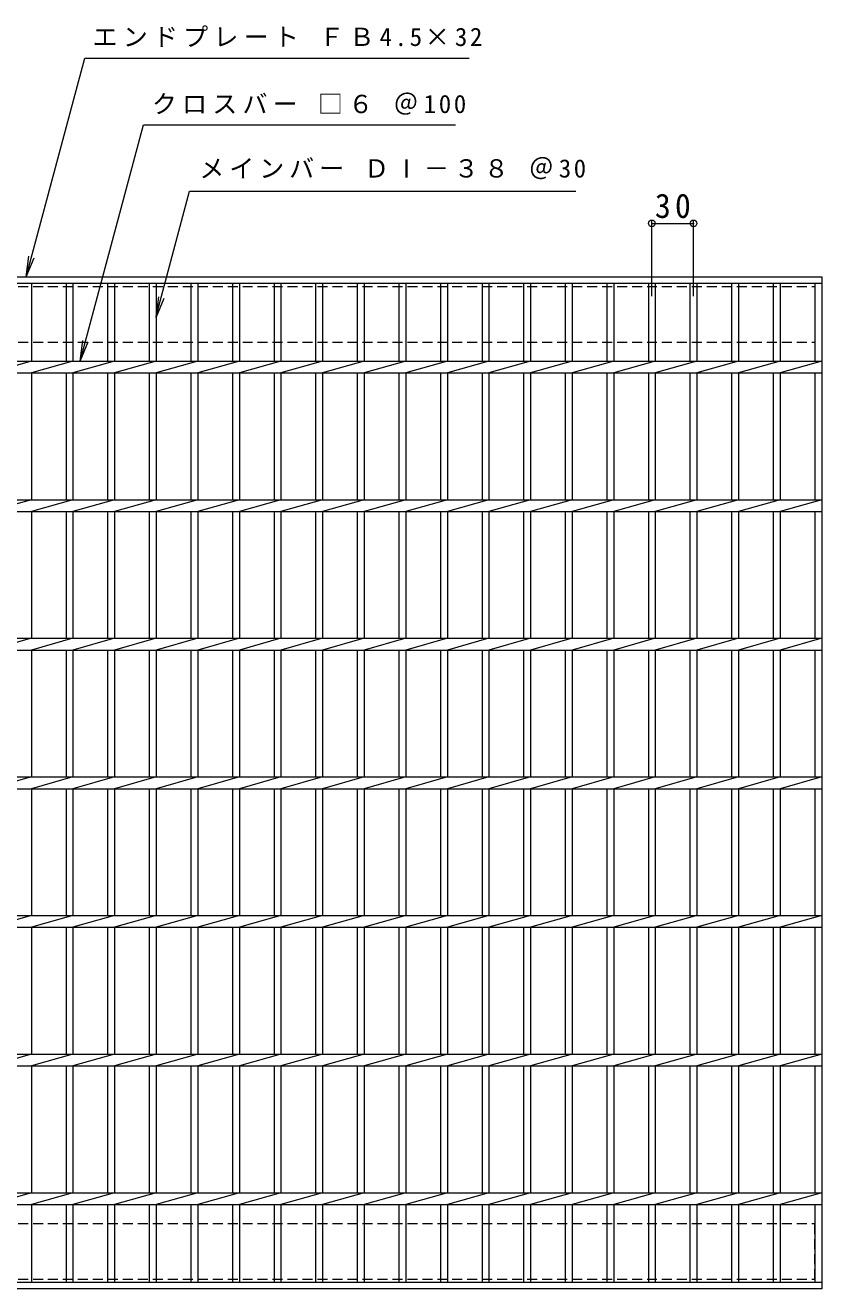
# Model space of a CAD drawing. Units: millimetres, scale not verified. Extents: x -894 to 983, y -824 to 789.
# Drawn here: x -471 to 104, y -122 to 789 of the extents above; entities that cross this region are included whole.
import ezdxf

# ---------------------------------------------------------------- set-up
doc = ezdxf.new("R2010")
doc.units = ezdxf.units.MM
doc.header["$LTSCALE"] = 6
doc.header["$PDMODE"] = 32
doc.header["$PDSIZE"] = 4.8
doc.linetypes.add('DASHED1', pattern=[1.8, 1.2, -0.6])
for name, color, linetype, lineweight in [('A-1_ピット', 2, 'Continuous', 9), ('A-2_蓋', 3, 'Continuous', 9), ('A-4_寸法', 7, 'Continuous', 9)]:
    doc.layers.add(name, color=color, linetype=linetype, lineweight=lineweight)
doc.styles.add('ＭＳ ゴシック', font='')
doc.styles.get('ＭＳ ゴシック').set_extended_font_data('MS Gothic')

msp = doc.modelspace()

# ---------------------------------------------------------------- linework, layer by layer
at = {"layer": 'A-1_ピット', "linetype": 'DASHED1'}
for p, q in [((-886.38, 600.924), (98.62, 600.924)), ((98.62, 600.924), (98.62, 560.924)), ((-886.38, 560.924), (98.62, 560.924)), ((-886.38, -75.076), (98.62, -75.076)), ((98.62, -115.076), (98.62, -75.076)), ((-886.38, -115.076), (98.62, -115.076))]:
    msp.add_line(p, q, dxfattribs=at)
at = {"layer": 'A-2_蓋'}
for p, q in [((-891.38, 607.924), (103.621, 607.924)), ((-891.38, 603.424), (103.621, 603.424)), ((-466.38, 603.424), (-466.38, 547.164)), ((-441.379, 603.424), (-441.379, 547.164)), ((-436.38, 603.424), (-436.38, 547.164)), ((-411.379, 603.424), (-411.379, 547.164)), ((-406.38, 603.424), (-406.38, 547.164)), ((-381.38, 603.424), (-381.38, 547.164)), ((-376.38, 603.424), (-376.38, 547.164)), ((-351.379, 603.424), (-351.379, 547.164)), ((-346.38, 603.424), (-346.38, 547.164)), ((-321.38, 603.424), (-321.38, 547.164)), ((-316.379, 603.424), (-316.379, 547.164)), ((-291.38, 603.424), (-291.38, 547.164)), ((-286.38, 603.424), (-286.38, 547.164)), ((-261.38, 603.424), (-261.38, 547.164)), ((-256.38, 603.424), (-256.38, 547.164)), ((-231.379, 603.424), (-231.379, 547.164)), ((-226.38, 603.424), (-226.38, 547.164)), ((-201.379, 603.424), (-201.379, 547.164)), ((-196.38, 603.424), (-196.38, 547.164)), ((-171.38, 603.424), (-171.38, 547.164)), ((-166.38, 603.424), (-166.38, 547.164)), ((-141.379, 603.424), (-141.379, 547.164)), ((-136.38, 603.424), (-136.38, 547.164)), ((-111.379, 603.424), (-111.379, 547.164)), ((-106.379, 603.424), (-106.379, 547.164)), ((-81.38, 603.424), (-81.38, 547.164)), ((-76.379, 603.424), (-76.379, 547.164)), ((-51.379, 603.424), (-51.379, 547.164)), ((-46.38, 603.424), (-46.38, 547.164)), ((-21.379, 603.424), (-21.379, 547.164)), ((-16.379, 603.424), (-16.379, 547.164)), ((8.621, 603.424), (8.621, 547.164)), ((13.621, 603.424), (13.621, 547.164)), ((38.621, 603.424), (38.621, 547.164)), ((43.62, 603.424), (43.62, 547.164)), ((68.621, 603.424), (68.621, 547.164)), ((73.621, 603.424), (73.621, 547.164)), ((98.621, 603.424), (98.621, 547.164)), ((103.621, 607.924), (103.621, -122.076)), ((-891.38, 547.164), (103.621, 547.164)), ((-466.38, 547.164), (-496.38, 538.684)), ((-436.379, 547.164), (-466.38, 538.684)), ((-406.379, 547.164), (-436.38, 538.684)), ((-376.38, 547.164), (-406.38, 538.684)), ((-346.38, 547.164), (-376.38, 538.684)), ((-316.379, 547.164), (-346.38, 538.684)), ((-286.38, 547.164), (-316.379, 538.684)), ((-256.38, 547.164), (-286.38, 538.684)), ((-226.38, 547.164), (-256.38, 538.684)), ((-196.38, 547.164), (-226.38, 538.684)), ((-166.379, 547.164), (-196.38, 538.684)), ((-136.38, 547.164), (-166.38, 538.684)), ((-106.379, 547.164), (-136.38, 538.684)), ((-76.379, 547.164), (-106.379, 538.684)), ((-46.38, 547.164), (-76.379, 538.684)), ((-16.379, 547.164), (-46.38, 538.684)), ((13.621, 547.164), (-16.379, 538.684)), ((43.621, 547.164), (13.621, 538.684)), ((73.621, 547.164), (43.62, 538.684)), ((103.621, 547.164), (73.621, 538.684)), ((-891.38, 538.684), (103.621, 538.684)), ((-466.38, 538.684), (-466.38, 447.164)), ((-441.379, 538.684), (-441.379, 447.164)), ((-436.38, 538.684), (-436.38, 447.164)), ((-411.379, 538.684), (-411.379, 447.164)), ((-406.38, 538.684), (-406.38, 447.164)), ((-381.38, 538.684), (-381.38, 447.164)), ((-376.38, 538.684), (-376.38, 447.164)), ((-351.379, 538.684), (-351.379, 447.164)), ((-346.38, 538.684), (-346.38, 447.164)), ((-321.38, 538.684), (-321.38, 447.164)), ((-316.379, 538.684), (-316.379, 447.164)), ((-291.38, 538.684), (-291.38, 447.164)), ((-286.38, 538.684), (-286.38, 447.164)), ((-261.38, 538.684), (-261.38, 447.164)), ((-256.38, 538.684), (-256.38, 447.164)), ((-231.379, 538.684), (-231.379, 447.164)), ((-226.38, 538.684), (-226.38, 447.164)), ((-201.379, 538.684), (-201.379, 447.164)), ((-196.38, 538.684), (-196.38, 447.164)), ((-171.38, 538.684), (-171.38, 447.164)), ((-166.38, 538.684), (-166.38, 447.164)), ((-141.379, 538.684), (-141.379, 447.164)), ((-136.38, 538.684), (-136.38, 447.164)), ((-111.379, 538.684), (-111.379, 447.164)), ((-106.379, 538.684), (-106.379, 447.164)), ((-81.38, 538.684), (-81.38, 447.164)), ((-76.379, 538.684), (-76.379, 447.164)), ((-51.379, 538.684), (-51.379, 447.164)), ((-46.38, 538.684), (-46.38, 447.164)), ((-21.379, 538.684), (-21.379, 447.164)), ((-16.379, 538.684), (-16.379, 447.164)), ((8.621, 538.684), (8.621, 447.164)), ((13.621, 538.684), (13.621, 447.164)), ((38.621, 538.684), (38.621, 447.164)), ((43.62, 538.684), (43.62, 447.164)), ((68.621, 538.684), (68.621, 447.164)), ((73.621, 538.684), (73.621, 447.164)), ((98.621, 538.684), (98.621, 447.164)), ((-891.38, 447.164), (103.621, 447.164)), ((-466.38, 447.164), (-496.38, 438.684)), ((-436.379, 447.164), (-466.38, 438.684)), ((-406.379, 447.164), (-436.38, 438.684)), ((-376.38, 447.164), (-406.38, 438.684)), ((-346.38, 447.164), (-376.38, 438.684)), ((-316.379, 447.164), (-346.38, 438.684)), ((-286.38, 447.164), (-316.379, 438.684)), ((-256.38, 447.164), (-286.38, 438.684)), ((-226.38, 447.164), (-256.38, 438.684)), ((-196.38, 447.164), (-226.38, 438.684)), ((-166.379, 447.164), (-196.38, 438.684)), ((-136.38, 447.164), (-166.38, 438.684)), ((-106.379, 447.164), (-136.38, 438.684)), ((-76.379, 447.164), (-106.379, 438.684)), ((-46.38, 447.164), (-76.379, 438.684)), ((-16.379, 447.164), (-46.38, 438.684)), ((13.621, 447.164), (-16.379, 438.684)), ((43.621, 447.164), (13.621, 438.684)), ((73.621, 447.164), (43.62, 438.684)), ((103.621, 447.164), (73.621, 438.684)), ((-891.38, 438.684), (103.621, 438.684)), ((-466.38, 438.684), (-466.38, 347.164)), ((-441.379, 438.684), (-441.379, 347.164)), ((-436.38, 438.684), (-436.38, 347.164)), ((-411.379, 438.684), (-411.379, 347.164)), ((-406.38, 438.684), (-406.38, 347.164)), ((-381.38, 438.684), (-381.38, 347.164)), ((-376.38, 438.684), (-376.38, 347.164)), ((-351.379, 438.684), (-351.379, 347.164)), ((-346.38, 438.684), (-346.38, 347.164)), ((-321.38, 438.684), (-321.38, 347.164)), ((-316.379, 438.684), (-316.379, 347.164)), ((-291.38, 438.684), (-291.38, 347.164)), ((-286.38, 438.684), (-286.38, 347.164)), ((-261.38, 438.684), (-261.38, 347.164)), ((-256.38, 438.684), (-256.38, 347.164)), ((-231.379, 438.684), (-231.379, 347.164)), ((-226.38, 438.684), (-226.38, 347.164)), ((-201.379, 438.684), (-201.379, 347.164)), ((-196.38, 438.684), (-196.38, 347.164)), ((-171.38, 438.684), (-171.38, 347.164)), ((-166.38, 438.684), (-166.38, 347.164)), ((-141.379, 438.684), (-141.379, 347.164)), ((-136.38, 438.684), (-136.38, 347.164)), ((-111.379, 438.684), (-111.379, 347.164)), ((-106.379, 438.684), (-106.379, 347.164)), ((-81.38, 438.684), (-81.38, 347.164)), ((-76.379, 438.684), (-76.379, 347.164)), ((-51.379, 438.684), (-51.379, 347.164)), ((-46.38, 438.684), (-46.38, 347.164)), ((-21.379, 438.684), (-21.379, 347.164)), ((-16.379, 438.684), (-16.379, 347.164)), ((8.621, 438.684), (8.621, 347.164)), ((13.621, 438.684), (13.621, 347.164)), ((38.621, 438.684), (38.621, 347.164)), ((43.62, 438.684), (43.62, 347.164)), ((68.621, 438.684), (68.621, 347.164)), ((73.621, 438.684), (73.621, 347.164)), ((98.621, 438.684), (98.621, 347.164)), ((-891.38, 347.164), (103.621, 347.164)), ((-466.38, 347.164), (-496.38, 338.684)), ((-436.379, 347.164), (-466.38, 338.684)), ((-406.379, 347.164), (-436.38, 338.684)), ((-376.38, 347.164), (-406.38, 338.684)), ((-346.38, 347.164), (-376.38, 338.684)), ((-316.379, 347.164), (-346.38, 338.684)), ((-286.38, 347.164), (-316.379, 338.684)), ((-256.38, 347.164), (-286.38, 338.684)), ((-226.38, 347.164), (-256.38, 338.684)), ((-196.38, 347.164), (-226.38, 338.684)), ((-166.379, 347.164), (-196.38, 338.684)), ((-136.38, 347.164), (-166.38, 338.684)), ((-106.379, 347.164), (-136.38, 338.684)), ((-76.379, 347.164), (-106.379, 338.684)), ((-46.38, 347.164), (-76.379, 338.684)), ((-16.379, 347.164), (-46.38, 338.684)), ((13.621, 347.164), (-16.379, 338.684)), ((43.621, 347.164), (13.621, 338.684)), ((73.621, 347.164), (43.62, 338.684)), ((103.621, 347.164), (73.621, 338.684)), ((-891.38, 338.684), (103.621, 338.684)), ((-466.38, 338.684), (-466.38, 247.164)), ((-441.379, 338.684), (-441.379, 247.164)), ((-436.38, 338.684), (-436.38, 247.164)), ((-411.379, 338.684), (-411.379, 247.164)), ((-406.38, 338.684), (-406.38, 247.164)), ((-381.38, 338.684), (-381.38, 247.164)), ((-376.38, 338.684), (-376.38, 247.164)), ((-351.379, 338.684), (-351.379, 247.164)), ((-346.38, 338.684), (-346.38, 247.164)), ((-321.38, 338.684), (-321.38, 247.164)), ((-316.379, 338.684), (-316.379, 247.164)), ((-291.38, 338.684), (-291.38, 247.164)), ((-286.38, 338.684), (-286.38, 247.164)), ((-261.38, 338.684), (-261.38, 247.164)), ((-256.38, 338.684), (-256.38, 247.164)), ((-231.379, 338.684), (-231.379, 247.164)), ((-226.38, 338.684), (-226.38, 247.164)), ((-201.379, 338.684), (-201.379, 247.164)), ((-196.38, 338.684), (-196.38, 247.164)), ((-171.38, 338.684), (-171.38, 247.164)), ((-166.38, 338.684), (-166.38, 247.164)), ((-141.379, 338.684), (-141.379, 247.164)), ((-136.38, 338.684), (-136.38, 247.164)), ((-111.379, 338.684), (-111.379, 247.164)), ((-106.379, 338.684), (-106.379, 247.164)), ((-81.38, 338.684), (-81.38, 247.164)), ((-76.379, 338.684), (-76.379, 247.164)), ((-51.379, 338.684), (-51.379, 247.164)), ((-46.38, 338.684), (-46.38, 247.164)), ((-21.379, 338.684), (-21.379, 247.164)), ((-16.379, 338.684), (-16.379, 247.164)), ((8.621, 338.684), (8.621, 247.164)), ((13.621, 338.684), (13.621, 247.164)), ((38.621, 338.684), (38.621, 247.164)), ((43.62, 338.684), (43.62, 247.164)), ((68.621, 338.684), (68.621, 247.164)), ((73.621, 338.684), (73.621, 247.164)), ((98.621, 338.684), (98.621, 247.164)), ((-891.38, 247.164), (103.621, 247.164)), ((-466.38, 247.164), (-496.38, 238.684)), ((-436.379, 247.164), (-466.38, 238.684)), ((-406.379, 247.164), (-436.38, 238.684)), ((-376.38, 247.164), (-406.38, 238.684)), ((-346.38, 247.164), (-376.38, 238.684)), ((-316.379, 247.164), (-346.38, 238.684)), ((-286.38, 247.164), (-316.379, 238.684)), ((-256.38, 247.164), (-286.38, 238.684)), ((-226.38, 247.164), (-256.38, 238.684)), ((-196.38, 247.164), (-226.38, 238.684)), ((-166.379, 247.164), (-196.38, 238.684)), ((-136.38, 247.164), (-166.38, 238.684)), ((-106.379, 247.164), (-136.38, 238.684)), ((-76.379, 247.164), (-106.379, 238.684)), ((-46.38, 247.164), (-76.379, 238.684)), ((-16.379, 247.164), (-46.38, 238.684)), ((13.621, 247.164), (-16.379, 238.684)), ((43.621, 247.164), (13.621, 238.684)), ((73.621, 247.164), (43.62, 238.684)), ((103.621, 247.164), (73.621, 238.684)), ((-891.38, 238.684), (103.621, 238.684)), ((-466.38, 238.684), (-466.38, 147.164)), ((-441.379, 238.684), (-441.379, 147.164)), ((-436.38, 238.684), (-436.38, 147.164)), ((-411.379, 238.684), (-411.379, 147.164)), ((-406.38, 238.684), (-406.38, 147.164)), ((-381.38, 238.684), (-381.38, 147.164)), ((-376.38, 238.684), (-376.38, 147.164)), ((-351.379, 238.684), (-351.379, 147.164)), ((-346.38, 238.684), (-346.38, 147.164)), ((-321.38, 238.684), (-321.38, 147.164)), ((-316.379, 238.684), (-316.379, 147.164)), ((-291.38, 238.684), (-291.38, 147.164)), ((-286.38, 238.684), (-286.38, 147.164)), ((-261.38, 238.684), (-261.38, 147.164)), ((-256.38, 238.684), (-256.38, 147.164)), ((-231.379, 238.684), (-231.379, 147.164)), ((-226.38, 238.684), (-226.38, 147.164)), ((-201.379, 238.684), (-201.379, 147.164)), ((-196.38, 238.684), (-196.38, 147.164)), ((-171.38, 238.684), (-171.38, 147.164)), ((-166.38, 238.684), (-166.38, 147.164)), ((-141.379, 238.684), (-141.379, 147.164)), ((-136.38, 238.684), (-136.38, 147.164)), ((-111.379, 238.684), (-111.379, 147.164)), ((-106.379, 238.684), (-106.379, 147.164)), ((-81.38, 238.684), (-81.38, 147.164)), ((-76.379, 238.684), (-76.379, 147.164)), ((-51.379, 238.684), (-51.379, 147.164)), ((-46.38, 238.684), (-46.38, 147.164)), ((-21.379, 238.684), (-21.379, 147.164)), ((-16.379, 238.684), (-16.379, 147.164)), ((8.621, 238.684), (8.621, 147.164)), ((13.621, 238.684), (13.621, 147.164)), ((38.621, 238.684), (38.621, 147.164)), ((43.62, 238.684), (43.62, 147.164)), ((68.621, 238.684), (68.621, 147.164)), ((73.621, 238.684), (73.621, 147.164)), ((98.621, 238.684), (98.621, 147.164)), ((-891.38, 147.164), (103.621, 147.164)), ((-466.38, 147.164), (-496.38, 138.684)), ((-436.379, 147.164), (-466.38, 138.684)), ((-406.379, 147.164), (-436.38, 138.684)), ((-376.38, 147.164), (-406.38, 138.684)), ((-346.38, 147.164), (-376.38, 138.684)), ((-316.379, 147.164), (-346.38, 138.684)), ((-286.38, 147.164), (-316.379, 138.684)), ((-256.38, 147.164), (-286.38, 138.684)), ((-226.38, 147.164), (-256.38, 138.684)), ((-196.38, 147.164), (-226.38, 138.684)), ((-166.379, 147.164), (-196.38, 138.684)), ((-136.38, 147.164), (-166.38, 138.684)), ((-106.379, 147.164), (-136.38, 138.684)), ((-76.379, 147.164), (-106.379, 138.684)), ((-46.38, 147.164), (-76.379, 138.684)), ((-16.379, 147.164), (-46.38, 138.684)), ((13.621, 147.164), (-16.379, 138.684)), ((43.621, 147.164), (13.621, 138.684)), ((73.621, 147.164), (43.62, 138.684)), ((103.621, 147.164), (73.621, 138.684)), ((-891.38, 138.684), (103.621, 138.684)), ((-466.38, 138.684), (-466.38, 47.164)), ((-441.379, 138.684), (-441.379, 47.164)), ((-436.38, 138.684), (-436.38, 47.164)), ((-411.379, 138.684), (-411.379, 47.164)), ((-406.38, 138.684), (-406.38, 47.164)), ((-381.38, 138.684), (-381.38, 47.164)), ((-376.38, 138.684), (-376.38, 47.164)), ((-351.379, 138.684), (-351.379, 47.164)), ((-346.38, 138.684), (-346.38, 47.164)), ((-321.38, 138.684), (-321.38, 47.164)), ((-316.379, 138.684), (-316.379, 47.164)), ((-291.38, 138.684), (-291.38, 47.164)), ((-286.38, 138.684), (-286.38, 47.164)), ((-261.38, 138.684), (-261.38, 47.164)), ((-256.38, 138.684), (-256.38, 47.164)), ((-231.379, 138.684), (-231.379, 47.164)), ((-226.38, 138.684), (-226.38, 47.164)), ((-201.379, 138.684), (-201.379, 47.164)), ((-196.38, 138.684), (-196.38, 47.164)), ((-171.38, 138.684), (-171.38, 47.164)), ((-166.38, 138.684), (-166.38, 47.164)), ((-141.379, 138.684), (-141.379, 47.164)), ((-136.38, 138.684), (-136.38, 47.164)), ((-111.379, 138.684), (-111.379, 47.164)), ((-106.379, 138.684), (-106.379, 47.164)), ((-81.38, 138.684), (-81.38, 47.164)), ((-76.379, 138.684), (-76.379, 47.164)), ((-51.379, 138.684), (-51.379, 47.164)), ((-46.38, 138.684), (-46.38, 47.164)), ((-21.379, 138.684), (-21.379, 47.164)), ((-16.379, 138.684), (-16.379, 47.164)), ((8.621, 138.684), (8.621, 47.164)), ((13.621, 138.684), (13.621, 47.164)), ((38.621, 138.684), (38.621, 47.164)), ((43.62, 138.684), (43.62, 47.164)), ((68.621, 138.684), (68.621, 47.164)), ((73.621, 138.684), (73.621, 47.164)), ((98.621, 138.684), (98.621, 47.164)), ((-891.38, 47.164), (103.621, 47.164)), ((-466.38, 47.164), (-496.38, 38.684)), ((-436.379, 47.164), (-466.38, 38.684)), ((-406.379, 47.164), (-436.38, 38.684)), ((-376.38, 47.164), (-406.38, 38.684)), ((-346.38, 47.164), (-376.38, 38.684)), ((-316.379, 47.164), (-346.38, 38.684)), ((-286.38, 47.164), (-316.379, 38.684)), ((-256.38, 47.164), (-286.38, 38.684)), ((-226.38, 47.164), (-256.38, 38.684)), ((-196.38, 47.164), (-226.38, 38.684)), ((-166.379, 47.164), (-196.38, 38.684)), ((-136.38, 47.164), (-166.38, 38.684)), ((-106.379, 47.164), (-136.38, 38.684)), ((-76.379, 47.164), (-106.379, 38.684)), ((-46.38, 47.164), (-76.379, 38.684)), ((-16.379, 47.164), (-46.38, 38.684)), ((13.621, 47.164), (-16.379, 38.684)), ((43.621, 47.164), (13.621, 38.684)), ((73.621, 47.164), (43.62, 38.684)), ((103.621, 47.164), (73.621, 38.684)), ((-891.38, 38.684), (103.621, 38.684)), ((-466.38, 38.684), (-466.38, -52.836)), ((-441.379, 38.684), (-441.379, -52.836)), ((-436.38, 38.684), (-436.38, -52.836)), ((-411.379, 38.684), (-411.379, -52.836)), ((-406.38, 38.684), (-406.38, -52.836)), ((-381.38, 38.684), (-381.38, -52.836)), ((-376.38, 38.684), (-376.38, -52.836)), ((-351.379, 38.684), (-351.379, -52.836)), ((-346.38, 38.684), (-346.38, -52.836)), ((-321.38, 38.684), (-321.38, -52.836)), ((-316.379, 38.684), (-316.379, -52.836)), ((-291.38, 38.684), (-291.38, -52.836)), ((-286.38, 38.684), (-286.38, -52.836)), ((-261.38, 38.684), (-261.38, -52.836)), ((-256.38, 38.684), (-256.38, -52.836)), ((-231.379, 38.684), (-231.379, -52.836)), ((-226.38, 38.684), (-226.38, -52.836)), ((-201.379, 38.684), (-201.379, -52.836)), ((-196.38, 38.684), (-196.38, -52.836)), ((-171.38, 38.684), (-171.38, -52.836)), ((-166.38, 38.684), (-166.38, -52.836)), ((-141.379, 38.684), (-141.379, -52.836)), ((-136.38, 38.684), (-136.38, -52.836)), ((-111.379, 38.684), (-111.379, -52.836)), ((-106.379, 38.684), (-106.379, -52.836)), ((-81.38, 38.684), (-81.38, -52.836)), ((-76.379, 38.684), (-76.379, -52.836)), ((-51.379, 38.684), (-51.379, -52.836)), ((-46.38, 38.684), (-46.38, -52.836)), ((-21.379, 38.684), (-21.379, -52.836)), ((-16.379, 38.684), (-16.379, -52.836)), ((8.621, 38.684), (8.621, -52.836)), ((13.621, 38.684), (13.621, -52.836)), ((38.621, 38.684), (38.621, -52.836)), ((43.62, 38.684), (43.62, -52.836)), ((68.621, 38.684), (68.621, -52.836)), ((73.621, 38.684), (73.621, -52.836)), ((98.621, 38.684), (98.621, -52.836)), ((-891.38, -52.836), (103.621, -52.836)), ((-466.38, -52.836), (-496.38, -61.317)), ((-436.379, -52.836), (-466.38, -61.317)), ((-406.379, -52.836), (-436.38, -61.317)), ((-376.38, -52.836), (-406.38, -61.317)), ((-346.38, -52.836), (-376.38, -61.317)), ((-316.379, -52.836), (-346.38, -61.317)), ((-286.38, -52.836), (-316.379, -61.317)), ((-256.38, -52.836), (-286.38, -61.317)), ((-226.38, -52.836), (-256.38, -61.317)), ((-196.38, -52.836), (-226.38, -61.317)), ((-166.379, -52.836), (-196.38, -61.317)), ((-136.38, -52.836), (-166.38, -61.317)), ((-106.379, -52.836), (-136.38, -61.317)), ((-76.379, -52.836), (-106.379, -61.317)), ((-46.38, -52.836), (-76.379, -61.317)), ((-16.379, -52.836), (-46.38, -61.317)), ((13.621, -52.836), (-16.379, -61.317)), ((43.621, -52.836), (13.621, -61.317)), ((73.621, -52.836), (43.62, -61.317)), ((103.621, -52.836), (73.621, -61.317)), ((-891.38, -61.317), (103.621, -61.317)), ((-466.38, -61.317), (-466.38, -117.576)), ((-441.379, -61.317), (-441.379, -117.576)), ((-436.38, -61.317), (-436.38, -117.576)), ((-411.379, -61.317), (-411.379, -117.576)), ((-406.38, -61.317), (-406.38, -117.576)), ((-381.38, -61.317), (-381.38, -117.576)), ((-376.38, -61.317), (-376.38, -117.576)), ((-351.379, -61.317), (-351.379, -117.576)), ((-346.38, -61.317), (-346.38, -117.576)), ((-321.38, -61.317), (-321.38, -117.576)), ((-316.379, -61.317), (-316.379, -117.576)), ((-291.38, -61.317), (-291.38, -117.576)), ((-286.38, -61.317), (-286.38, -117.576)), ((-261.38, -61.317), (-261.38, -117.576)), ((-256.38, -61.317), (-256.38, -117.576)), ((-231.379, -61.317), (-231.379, -117.576)), ((-226.38, -61.317), (-226.38, -117.576)), ((-201.379, -61.317), (-201.379, -117.576)), ((-196.38, -61.317), (-196.38, -117.576)), ((-171.38, -61.317), (-171.38, -117.576)), ((-166.38, -61.317), (-166.38, -117.576)), ((-141.379, -61.317), (-141.379, -117.576)), ((-136.38, -61.317), (-136.38, -117.576)), ((-111.379, -61.317), (-111.379, -117.576)), ((-106.379, -61.317), (-106.379, -117.576)), ((-81.38, -61.317), (-81.38, -117.576)), ((-76.379, -61.317), (-76.379, -117.576)), ((-51.379, -61.317), (-51.379, -117.576)), ((-46.38, -61.317), (-46.38, -117.576)), ((-21.379, -61.317), (-21.379, -117.576)), ((-16.379, -61.317), (-16.379, -117.576)), ((8.621, -61.317), (8.621, -117.576)), ((13.621, -61.317), (13.621, -117.576)), ((38.621, -61.317), (38.621, -117.576)), ((43.62, -61.317), (43.62, -117.576)), ((68.621, -61.317), (68.621, -117.576)), ((73.621, -61.317), (73.621, -117.576)), ((98.621, -61.317), (98.621, -117.576)), ((103.621, -117.576), (-891.38, -117.576)), ((103.621, -122.076), (-891.38, -122.076))]:
    msp.add_line(p, q, dxfattribs=at)
at = {"layer": 'A-4_寸法'}
for p, q in [((-470.142, 607.924), (-427.875, 765.664)), ((-427.875, 765.664), (-150.712, 765.664)), ((-431.187, 547.164), (-385.501, 717.664)), ((-385.501, 717.664), (-160.456, 717.664)), ((-376.38, 579.492), (-352.218, 669.664)), ((-352.218, 669.664), (-73.751, 669.664)), ((-18.879, 593.923), (-18.879, 648.34)), ((11.121, 593.923), (11.121, 648.34)), ((-18.879, 646.54), (11.121, 646.54)), ((-470.142, 607.924), (-468.184, 622.795)), ((-470.142, 607.924), (-464.402, 621.782)), ((-376.38, 578.705), (-374.422, 593.577)), ((-376.38, 578.705), (-370.639, 592.563)), ((-431.187, 547.164), (-429.229, 562.035)), ((-431.187, 547.164), (-425.446, 561.022))]:
    msp.add_line(p, q, dxfattribs=at)
for p in [(-18.879, 646.54), (11.121, 646.54)]:
    msp.add_point(p, dxfattribs=at)

# ---------------------------------------------------------------- texts
at = {"layer": 'A-4_寸法', "char_height": 13.2, "attachment_point": 7, "style": 'ＭＳ ゴシック'}
for s, insert in [('\\T1.21;エンドプレート\\~ＦＢ4.5×32', (-422.212, 773.72)), ('\\T1.21;クロスバー\\~□６\\~＠100', (-379.456, 724.851)), ('\\T1.2;メインバー\\~ＤⅠ－３８\\~＠30', (-345.251, 678.347))]:
    msp.add_mtext(s, dxfattribs=dict(at, insert=insert))
at = {"layer": 'A-4_寸法', "color": 2, "insert": (-16.629, 650.14), "char_height": 17.6, "attachment_point": 7, "style": 'ＭＳ ゴシック'}
msp.add_mtext('\\T1.27;\\W0.95;30', dxfattribs=at)

doc.saveas('drawing.dxf')
